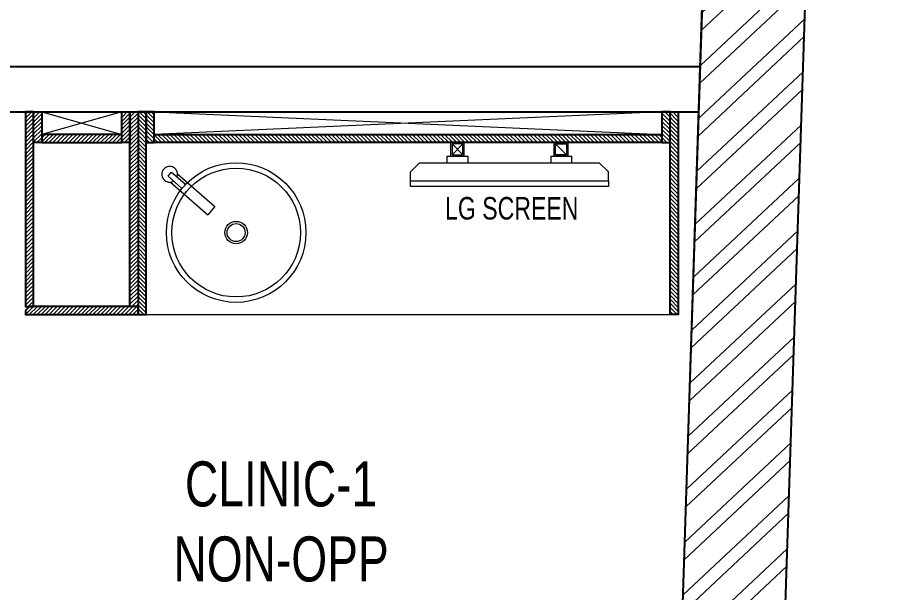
# Model space of a CAD drawing. Header units: feet. Extents: x 3055634 to 3066313, y -5766158 to -5744591.
# Drawn here: x 3064382 to 3066313, y -5753027 to -5751750 of the extents above; entities that cross this region are included whole.
import ezdxf

# ---------------------------------------------------------------- set-up
doc = ezdxf.new("R2010")
doc.units = ezdxf.units.FT
doc.header["$LTSCALE"] = 33
doc.header["$MEASUREMENT"] = 0
doc.layers.add('A-WALL', color=1, linetype='Continuous')
for name, color, linetype, lineweight in [('Floor-Unit', 1, 'Continuous', 13), ('LENS-DIM', 252, 'Continuous', 5), ('LENS-PARTITION', 21, 'Continuous', 25), ('LENS-TEXT', 31, 'Continuous', 5), ('LENS_DIMENSION', 193, 'Continuous', 0), ('LK-FF&E WALL', 1, 'Continuous', 9), ('LK-IT', 3, 'Continuous', 18), ('LN-ELEVATION-1', 81, 'Continuous', 25), ('LN-ELEVATION-2', 103, 'Continuous', 20), ('LN-ELEVATION-3', 125, 'Continuous', 18), ('LN-HATCH', 251, 'Continuous', 0), ('TV', 92, 'Continuous', 18)]:
    doc.layers.add(name, color=color, linetype=linetype, lineweight=lineweight)
doc.styles.add('LK TXT', font='GILC____.TTF', dxfattribs={"height": 100})
doc.styles.get("Standard").update_dxf_attribs({"font": 'GILC____.TTF'})
pattern_1 = [(44.99999999999998, (35858.5, -100655.3575484328), (-4.419417382415918, 4.419417382415923), [])]

# ---------------------------------------------------------------- blocks, each defined once
blk = doc.blocks.new('A$C6b5fe4c9')
at = {"layer": 'LN-HATCH'}
h = blk.add_hatch(dxfattribs=at)
h.set_pattern_fill('ANSI32', color=256, scale=222, angle=268.11)
h.set_pattern_definition([(313.11, (-3282399.562867816, 5462963.035840459), (60.77608072651566, 56.89314995255627), []), (313.11, (-3282400.857178072, 5462923.812763632), (60.77608072651566, 56.89314995255627), [])])
h.paths.add_polyline_path([(-2781.910474795848, 10254.65159271657), (-2775.910321270116, 10483.13886099495), (-6736.356304707936, 10587.14152210578), (-6742.356458233669, 10358.65425382554)])
h.paths.add_polyline_path([(-8230.432204905897, 498.6546186283231), (-8165.085783019661, 1896.357480482198), (-8314.770077235997, 1906.614691903815), (-8391.041584970428, 275.2337905336172), (-4430.539018720388, 145.3257066942751), (-4423.04587479215, 373.7688864991069), (-4854.222116898745, 387.9118591323495)])
h.paths.add_polyline_path([(-8521.23600369133, 1920.762900772504), (-8521.23600369133, 2071.11467051506), (-12423.10447673313, 2338.492688193917), (-12433.35927324835, 2188.843634906225)])
h.paths.add_polyline_path([(-12888.05384377111, 2220.001869417727), (-12877.79904725775, 2369.650922700763), (-17261.06687736139, 2670.017137371004), (-17188.3913047919, 2514.685227825307)])
h.paths.add_polyline_path([(-10064.8682919573, 7752.977436237038), (-9991.953162593769, 10443.98977064341), (-7123.168572025374, 10368.65450970828), (-7117.168418500573, 10597.14177798107), (-10214.24960112758, 10678.47218521684), (-10289.47584967594, 7902.165478050709), (-19693.14165280387, 7868.171148080378), (-19639.24565044232, 7752.977436237038)])
h.paths.add_polyline_path([(-2553.423206523061, 10248.65143919736), (1586.64837048389, 10139.93174878601), (1622.279217960313, 10367.64090494066), (-2547.42305299826, 10477.13870746922)])
h.paths.add_polyline_path([(35.60143733862787, 227.52120223362), (-4194.602694984525, 366.2757425755263), (-4202.095838911831, 137.8325627660379), (0, 0)])
at = {"layer": 'A-WALL'}
for p, q in [((-8230.432204905897, 498.6546186283231), (-4854.222116900608, 387.9118591472506)), ((-8391.041584970428, 275.2337905336172), (0, 0))]:
    blk.add_line(p, q, dxfattribs=at)
blk = doc.blocks.new('rtf')
at = {"color": 0, "linetype": 'ByBlock', "lineweight": -2}
for p, q in [((16425.26329468148, -172793.1007600746), (16535.26329468148, -172793.1007600746)), ((16535.26329468148, -172793.1007600746), (16535.26329468148, -172817.1007600746)), ((16412.5253540573, -172798.8148984113), (16452.40026456733, -172798.8148984113)), ((16412.5253540573, -172810.8148984113), (16412.5253540573, -172798.8148984113)), ((16412.5253540573, -172810.8148984113), (16452.40026456733, -172810.8148984113)), ((16425.26329468148, -172817.1007600746), (16535.26329468148, -172817.1007600746))]:
    blk.add_line(p, q, dxfattribs=at)
for centre, radius, start, end in [((16412.5253540573, -172805.1007600746), 17.5, 21.05058810897431, 340.9421780194656), ((16444.53660690578, -172804.8148984114), 9.891264419597851, 322.656233941354, 37.34376605891414)]:
    blk.add_arc(centre, radius, start, end, dxfattribs=at)
blk = doc.blocks.new('dsg')
at = {"color": 0, "linetype": 'ByBlock', "lineweight": -2}
for radius in [155, 143, 25, 20]:
    blk.add_circle((11491.5035008227, -171102.5847399924), radius, dxfattribs=at)
blk.add_blockref('rtf', (-5117.472106590168, 1702.9323767405), dxfattribs=at)
blk = doc.blocks.new('CLINIC - CABINET SINK')
at = {"layer": 'LN-HATCH', "ltscale": 0.5}
h = blk.add_hatch(dxfattribs=at)
h.set_pattern_fill('ANSI31', color=256, scale=2)
h.set_pattern_definition([(45, (4052861.500382861, 1708016.355767586), (-4.490128060534575, 4.490128060534575), [])])
h.paths.add_polyline_path([(-563.359543572413, 156.9999999999999), (564.640456427587, 156.9999999999999), (564.640456427587, 174.9999999999999), (-563.359543572413, 174.9999999999999)])
h.paths.add_polyline_path([(582.6404564275867, 225), (600.6404564275867, 225), (600.6404564275867, -225), (582.6404564275867, -225)])
h.paths.add_polyline_path([(564.640456427587, 225), (582.6404564275867, 225), (582.6404564275867, 156.9999999999999), (564.640456427587, 156.9999999999999)])
h.paths.add_polyline_path([(-581.359543572413, 225), (-599.359543572413, 225), (-599.359543572413, -225), (-581.359543572413, -225)])
h.paths.add_polyline_path([(-581.359543572413, 225), (-563.359543572413, 225), (-563.359543572413, 156.9999999999999), (-581.359543572413, 156.9999999999999)])
at = {"layer": 'LN-ELEVATION-1', "ltscale": 0.5}
for points in [[(-581.359543572413, 225), (-599.359543572413, 225), (-599.359543572413, -225), (-581.359543572413, -225)], [(-581.359543572413, 225), (-563.359543572413, 225), (-563.359543572413, 156.9999999999999), (-581.359543572413, 156.9999999999999)], [(564.640456427587, 225), (582.6404564275867, 225), (582.6404564275867, 156.9999999999999), (564.640456427587, 156.9999999999999)], [(582.6404564275867, 225), (600.6404564275867, 225), (600.6404564275867, -225), (582.6404564275867, -225)], [(-563.359543572413, 156.9999999999999), (564.640456427587, 156.9999999999999), (564.640456427587, 174.9999999999999), (-563.359543572413, 174.9999999999999)]]:
    blk.add_lwpolyline(points, close=True, dxfattribs=at)
at = {"layer": 'LN-ELEVATION-2', "ltscale": 0.5}
blk.add_line((582.6404564275867, -225), (-581.359543572413, -225), dxfattribs=at)
at = {"layer": 'LN-HATCH', "ltscale": 0.5}
for p, q in [((564.640456427587, 225), (-563.359543572413, 174.9999999999999)), ((-563.359543572413, 225), (564.640456427587, 174.9999999999999))]:
    blk.add_line(p, q, dxfattribs=at)
at = {"layer": 'LN-ELEVATION-3', "xscale": -1, "rotation": 41.1558274151866}
blk.add_blockref('dsg', (-103569.3304926871, 136346.6509754679), dxfattribs=at)
blk = doc.blocks.new('CLINIC SCREEN')
at = {"layer": 'TV'}
for p, q in [((-103.1090284836336, 42.85441964946222), (-127.4114311772946, 18.55201695591665)), ((-127.4114311772946, 42.85441964946222), (-103.1090284836336, 18.55201695591665)), ((102.7052824410566, 42.85441964946222), (127.007685134602, 18.55201695591665))]:
    blk.add_line(p, q, dxfattribs=at)
at = {"layer": 'TV', "ltscale": 12}
for p, q in [((-220.0000000000082, -19.41163062257681), (-200.5883693773149, 0)), ((200.5883693773149, 0), (-200.5883693773149, 0)), ((-138.5315413423604, 0), (-138.5315413423604, 15.514207008644)), ((-138.5315413423604, 15.514207008644), (-91.98892031613741, 15.514207008644)), ((-91.98892031613741, 15.514207008644), (-91.98892031613741, 0)), ((91.98892031610741, 15.514207008644), (91.98892031610741, 0)), ((91.98892031610741, 15.514207008644), (138.5315413423595, 15.514207008644)), ((138.5315413423595, 0), (138.5315413423595, 15.514207008644)), ((219.9999999999918, -19.41163062257681), (200.5883693773149, 0)), ((-220.0000000000082, -38.82326124538668), (-220.0000000000082, -19.41163062257681)), ((219.9999999999918, -38.82326124538668), (219.9999999999918, -19.41163062257681))]:
    blk.add_line(p, q, dxfattribs=at)
at = {"layer": 'TV'}
for points in [[(-130.4492315140169, 15.51421661919448), (-100.0712281470269, 15.51421661919448), (-100.0712281470269, 45.89221998606814), (-130.4492315140169, 45.89221998606814)], [(-127.4114311772946, 18.55201695591665), (-103.1090284836336, 18.55201695591665), (-103.1090284836336, 42.85441964946222), (-127.4114311772946, 42.85441964946222)], [(130.0454854713243, 15.51421661919448), (99.66748210433435, 15.51421661919448), (99.66748210433435, 45.89221998606814), (130.0454854713243, 45.89221998606814)], [(127.007685134602, 18.55201695591665), (102.7052824410566, 18.55201695591665), (102.7052824410566, 42.85441964946222), (127.007685134602, 42.85441964946222)]]:
    blk.add_lwpolyline(points, close=True, dxfattribs=at)
at = {"layer": 'TV', "ltscale": 12}
blk.add_lwpolyline([(-220.0000000000082, -51.71278328332107), (-220.0000000000082, -38.82326124538668), (219.9999999999918, -38.82326124538668), (219.9999999999918, -51.71278328332107)], close=True, dxfattribs=at)
at = {"layer": 'Floor-Unit', "color": 0, "ltscale": 2, "insert": (5.199680584678389, -100.4085774972336), "char_height": 50, "attachment_point": 5}
blk.add_mtext_dynamic_manual_height_columns('LG SCREEN', width=466.4796511627907, gutter_width=12.5, heights=[0], dxfattribs=at)
blk = doc.blocks.new('CLINIC - MOP CLOSET')
at = {"layer": 'LN-HATCH', "ltscale": 0.5}
h = blk.add_hatch(dxfattribs=at)
h.set_pattern_fill('ANSI31', color=256, scale=50, angle=360)
h.set_pattern_definition(pattern_1)
h.paths.add_polyline_path([(-106.3595435724128, 216), (-124.3595435724128, 216), (-124.3595435724128, -216), (-106.3595435724128, -216)])
h = blk.add_hatch(dxfattribs=at)
h.set_pattern_fill('ANSI31', color=256, scale=50, angle=360)
h.set_pattern_definition(pattern_1)
h.paths.add_polyline_path([(-106.3595435724128, 216), (-88.35954357241282, 216), (-88.35954357241282, 148), (-106.3595435724128, 148)])
h = blk.add_hatch(dxfattribs=at)
h.set_pattern_fill('ANSI31', color=256, scale=50, angle=360)
h.set_pattern_definition(pattern_1)
h.paths.add_polyline_path([(89.64045642758717, 216), (107.6404564275872, 216), (107.6404564275872, 148), (89.64045642758717, 148)])
h = blk.add_hatch(dxfattribs=at)
h.set_pattern_fill('ANSI31', color=256, scale=50, angle=360)
h.set_pattern_definition(pattern_1)
h.paths.add_polyline_path([(107.6404564275872, 216), (125.6404564275872, 216), (125.6404564275872, -216), (107.6404564275872, -216)])
h = blk.add_hatch(dxfattribs=at)
h.set_pattern_fill('ANSI31', color=256, scale=50, angle=360)
h.set_pattern_definition(pattern_1)
h.paths.add_polyline_path([(-88.35954357241282, 148), (89.64045642758717, 148), (89.64045642758717, 166), (-88.35954357241282, 166)])
h = blk.add_hatch(dxfattribs=at)
h.set_pattern_fill('ANSI31', color=256, scale=50, angle=360)
h.set_pattern_definition([(44.99999999999998, (35894.5, -101037.3575484328), (-4.419417382415918, 4.419417382415923), [])])
h.paths.add_polyline_path([(-115.3595435724055, -216), (-124.3595435724128, -225), (-124.3595435724128, -234), (125.6404564275872, -234), (125.6404564275872, -216)])
at = {"layer": 'LN-ELEVATION-1', "ltscale": 0.5}
for points in [[(-106.3595435724128, 216), (-124.3595435724128, 216), (-124.3595435724128, -216), (-106.3595435724128, -216)], [(-106.3595435724128, 216), (-88.35954357241282, 216), (-88.35954357241282, 148), (-106.3595435724128, 148)], [(89.64045642758717, 216), (107.6404564275872, 216), (107.6404564275872, 148), (89.64045642758717, 148)], [(107.6404564275872, 216), (125.6404564275872, 216), (125.6404564275872, -216), (107.6404564275872, -216)], [(-88.35954357241282, 148), (89.64045642758717, 148), (89.64045642758717, 166), (-88.35954357241282, 166)], [(-124.3595435724128, -225), (-124.3595435724128, -234), (125.6404564275872, -234), (125.6404564275872, -216), (-115.3595435724128, -216)]]:
    blk.add_lwpolyline(points, close=True, dxfattribs=at)
at = {"layer": 'LN-HATCH', "ltscale": 0.5}
for p, q in [((89.64045642758717, 216), (-88.35954357241282, 166)), ((-88.35954357241282, 216), (89.64045642758717, 166))]:
    blk.add_line(p, q, dxfattribs=at)

msp = doc.modelspace()

# ---------------------------------------------------------------- linework, layer by layer
at = {"layer": 'LENS-DIM', "color": 2}
msp.add_lwpolyline([(3065939.157364044, -5750636.46912069), (3065814.271631915, -5754443.855450804), (3064416.568770062, -5754378.509028917), (3063886.264410224, -5754353.715853365), (3063886.264410218, -5754734.65924959), (3064241.811580028, -5754734.65924959), (3063974.43356235, -5758636.527722631)], dxfattribs=at)
at = {"layer": 'LENS-PARTITION'}
msp.add_lwpolyline([(3065899.03643749, -5751859.634206617), (3064349.80927033, -5751859.634206617), (3064349.80927033, -5751959.634206618), (3065895.756346602, -5751959.634206618)], close=True, dxfattribs=at)

# ---------------------------------------------------------------- block references
at = {"layer": 'LENS_DIMENSION', "rotation": 90}
msp.add_blockref('A$C6b5fe4c9', (3066312.926250544, -5746213.423245897), dxfattribs=at)
at = {"layer": 'LK-FF&E WALL'}
msp.add_blockref('CLINIC - MOP CLOSET', (3064524.168813903, -5752175.634206618), dxfattribs=at)
at = {"layer": 'LK-FF&E WALL', "xscale": -1}
msp.add_blockref('CLINIC - CABINET SINK', (3065250.449726759, -5752184.634206618), dxfattribs=at)
at = {"layer": 'LK-IT'}
msp.add_blockref('CLINIC SCREEN', (3065474.809270331, -5752073.526426593), dxfattribs=at)

# ---------------------------------------------------------------- texts
at = {"layer": 'LENS-TEXT', "color": 0, "linetype": 'Continuous', "ltscale": 3, "insert": (3064967.602346499, -5752869.872003937), "char_height": 100, "attachment_point": 5, "style": 'LK TXT'}
msp.add_mtext_dynamic_manual_height_columns('CLINIC-1\\PNON-OPP', width=812.2686338217216, gutter_width=0.9999999999999992, heights=[0], dxfattribs=at)

doc.saveas('drawing.dxf')
